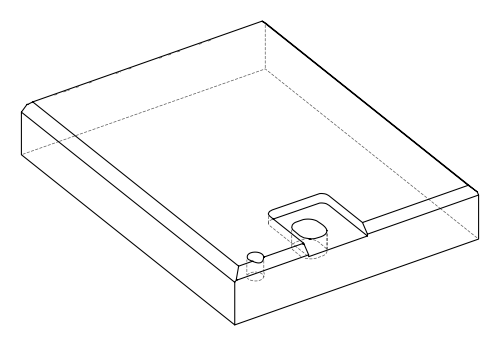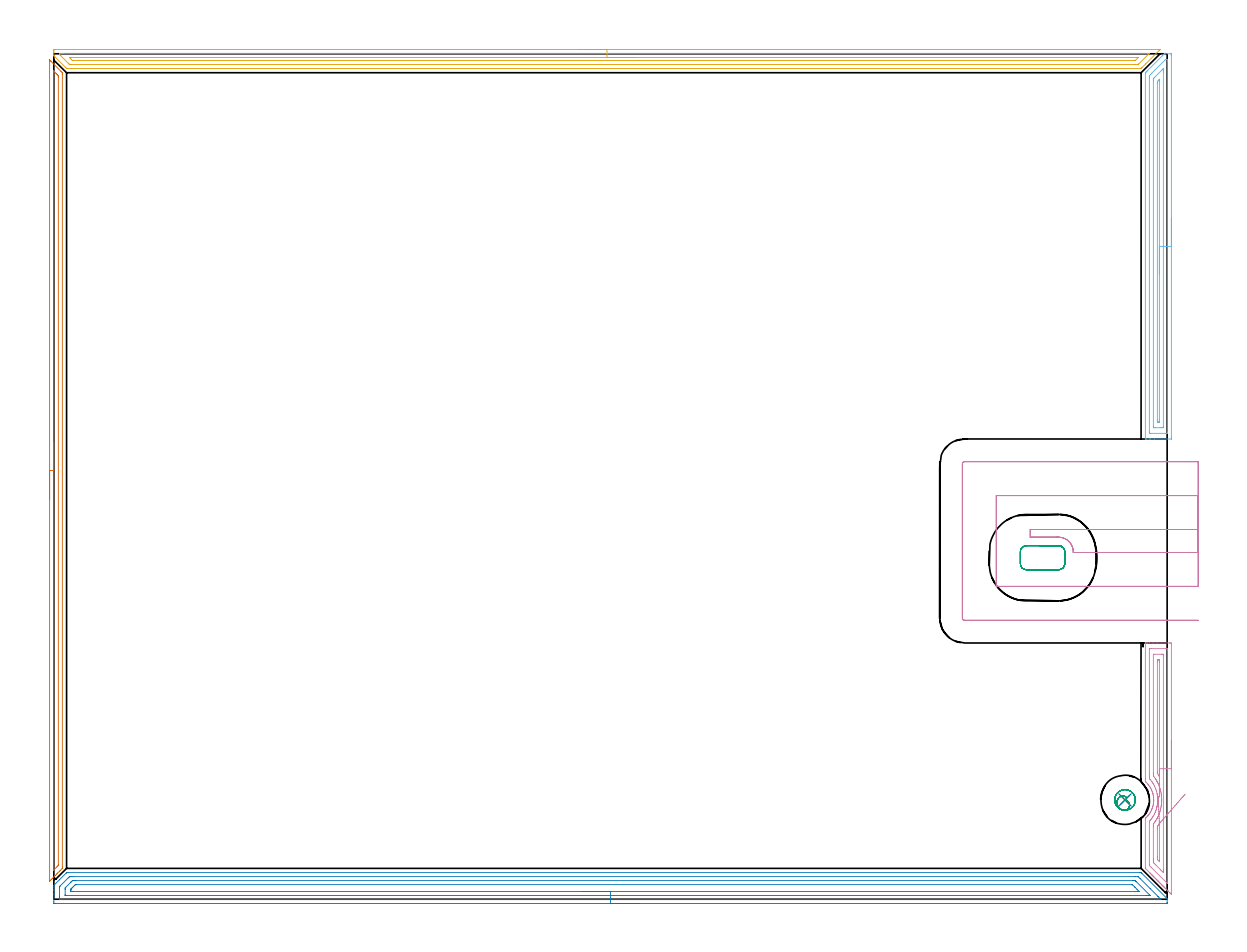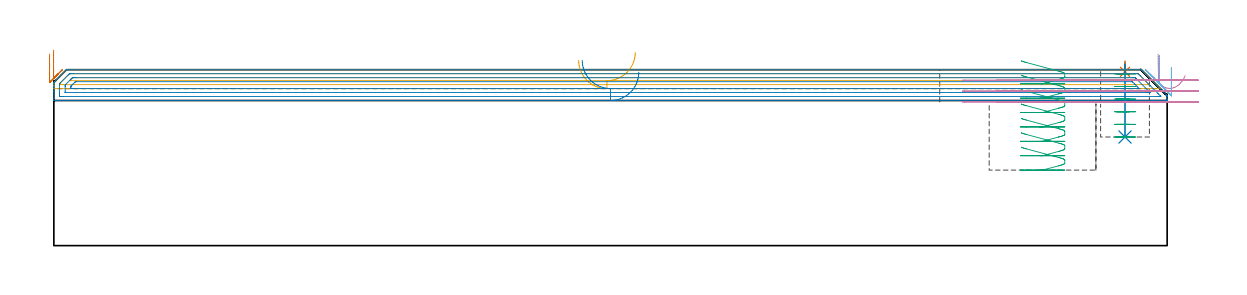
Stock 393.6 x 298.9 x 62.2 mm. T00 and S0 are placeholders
(PLAN: 10 operations, 5 tool changes, 40.9 min)
(1 SPOT_DRILL | STEP1POCKET | NXT0321_9005460120000 | 0.03 min | 3 mm3)
(2 DRILL_BLIND_HOLE_INTO_CENTER | STEP1POCKET | NXT0301_128 | 0.1 min | 2558 mm3)
(3 MILL_ROUGH_BLIND_HOLE_CONTOUR | STEP1POCKET | NXT0201_013 | Spiral | 0.94 min | 3024 mm3)
(4 AREA_MILL | FG_CHAMFER_SURFACE | UGT0205_001 | 2.91 min | 4036 mm3)
(5 AREA_MILL_1 | FG_CHAMFER_SURFACE_1 | UGT0205_001 | 9.45 min | 8829 mm3)
(6 AREA_MILL_2 | FG_CHAMFER_SURFACE_2 | UGT0205_001 | 4.46 min | 5847 mm3)
(7 AREA_MILL_3 | FG_CHAMFER_SURFACE_3 | UGT0205_001 | 4.75 min | 2943 mm3)
(8 AREA_MILL_4 | FG_CHAMFER_SURFACE_4 | UGT0205_001 | 12.7 min | 22996 mm3)
(9 MILL_RECTANGULAR_POCKET | POCKET_RECTANGULAR_STRAIGHT | UGT0201_105 | Follow Part, ap 5.5, ae 75% | 1.53 min | 35519 mm3)
(10 MILL_SLOT | SLOT_PARTIAL_RECTANGULAR | UGT0201_008 | Follow Part, ap 4, ae 75% | 4.02 min | 53833 mm3)
(TOOL NXT0321_9005460120000 | NC Spot Drill, 142deg, 12mm, Carbide, Uncoated | D12 PA142 FL30 Z2)
(TOOL NXT0301_128 | Carbide Drill 12mm [861.1-1200-036A1-GP GC34] | D12 PA150 FL37.4 Z2)
(TOOL NXT0201_013 | ENDMILL 10mm | D10 FL30 Z4)
(TOOL UGT0205_001 | Chamfer Mill 20 x 3 x 45 deg. | D20 FL50 Z2)
(TOOL UGT0201_105 | End Mill 22 mm | D22 FL25 Z2)
(TOOL UGT0201_008 | End Mill 16 mm | D16 FL32 Z4)
(OP 1 SPOT_DRILL)
G17 G21 G94 G90
T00 M6
G54
G17 G0 G90 X378.7 Y35.1 S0 M3
G43 Z72.2 H0
G94 G81 G98 Z61.455 F250. R65.2
G80
M5
M2
(OP 2 DRILL_BLIND_HOLE_INTO_CENTER)
G17 G21 G94 G90
T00 M6
G54
G17 G0 G90 X378.7 Y35.1 S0 M3
G43 Z72.2 H1
G94 G81 G98 Z38.4 F250. R64.2
G80
M5
M2
(OP 3 MILL_ROUGH_BLIND_HOLE_CONTOUR)
G17 G21 G94 G90
T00 M6
G54
G17 G0 G90 X378.7 Y35.1 S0 M3
G43 Z72.2 H0
Z60.733
G94 G3 X379.116 Y36.022 R0.555 F250.
X377.493 Y36.469 R1.537
X375.849 Y33.817 R2.41
X378.243 Y31.479 R2.772
X382.321 Y34.643 R3.65
X378.243 Y31.479 R-3.65
X380.282 Y33.061 R1.825
X378.7 Y35.1 R1.825
G0 Z56.267
G3 X379.116 Y36.022 R0.555
X377.493 Y36.469 R1.537
X375.849 Y33.817 R2.41
X378.243 Y31.479 R2.772
X382.321 Y34.643 R3.65
X378.243 Y31.479 R-3.65
X380.282 Y33.061 R1.825
X378.7 Y35.1 R1.825
G0 Z51.8
G3 X379.116 Y36.022 R0.555
X377.493 Y36.469 R1.537
X375.849 Y33.817 R2.41
X378.243 Y31.479 R2.772
X382.321 Y34.643 R3.65
X378.243 Y31.479 R-3.65
X380.282 Y33.061 R1.825
X378.7 Y35.1 R1.825
G0 Z47.333
G3 X379.116 Y36.022 R0.555
X377.493 Y36.469 R1.537
X375.849 Y33.817 R2.41
X378.243 Y31.479 R2.772
X382.321 Y34.643 R3.65
X378.243 Y31.479 R-3.65
X380.282 Y33.061 R1.825
X378.7 Y35.1 R1.825
G0 Z42.867
G3 X379.116 Y36.022 R0.555
X377.493 Y36.469 R1.537
X375.849 Y33.817 R2.41
X378.243 Y31.479 R2.772
X382.321 Y34.643 R3.65
X378.243 Y31.479 R-3.65
X380.282 Y33.061 R1.825
X378.7 Y35.1 R1.825
G0 Z38.4
G3 X379.116 Y36.022 R0.555
X377.493 Y36.469 R1.537
X375.849 Y33.817 R2.41
X378.243 Y31.479 R2.772
X382.321 Y34.643 R3.65
X378.243 Y31.479 R-3.65
X380.282 Y33.061 R1.825
X378.7 Y35.1 R1.825
G0 Z72.2
M5
M2
(OP 4 AREA_MILL)
G17 G21 G94 G90
T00 M6
G54
G17 G0 G90 X395.1 Y56.15 S1061 M3
G43 Z72.2 H0
Z63.
G94 G1 Y56.112 Z62.128 F250.
Y55.998 Z61.264
Y55.809 Z60.412
Y55.547 Z59.58
Y55.213 Z58.774
Y54.81 Z58.
Y54.342 Z57.264
Y53.81 Z56.572
Y53.221 Z55.929
Y52.578 Z55.34
Y51.886 Z54.808
Y51.15 Z54.34
Y50.376 Z53.937
Y49.57 Z53.603
Y48.738 Z53.341
Y47.886 Z53.152
Y47.022 Z53.038
Y46.15 Z53.
Y1.937
X395.094 Y1.735 Z53.004
X395.092 Y1.719 Z53.005
X395.064 Y1.735 Z53.033
X394.635 Y2.165 Z53.465
X394.511 Y2.288 Z53.586
X393.961 Y2.839 Z54.138
X393.917 Y2.882 Z54.181
X393.872 Y2.927 Z54.227
X393.664 Y3.135 Z54.435
X393.62 Y3.179 Z54.478
X393.574 Y3.225 Z54.525
X393.368 Y3.431 Z54.731
X393.322 Y3.476 Z54.775
X393.276 Y3.523 Z54.823
X393.072 Y3.727 Z55.027
X393.025 Y3.773 Z55.072
X392.978 Y3.821 Z55.121
X392.776 Y4.023 Z55.323
X392.728 Y4.07 Z55.369
X392.68 Y4.119 Z55.419
X392.48 Y4.32 Z55.619
X392.431 Y4.367 Z55.666
X392.382 Y4.418 Z55.717
X392.184 Y4.616 Z55.915
X392.134 Y4.665 Z55.963
X392.084 Y4.716 Z56.015
X391.888 Y4.912 Z56.211
X391.837 Y4.962 Z56.26
X391.786 Y5.014 Z56.313
X391.592 Y5.208 Z56.507
X391.54 Y5.259 Z56.557
X391.488 Y5.312 Z56.611
X391.296 Y5.504 Z56.803
X391.243 Y5.556 Z56.854
X391.19 Y5.61 Z56.909
X390.999 Y5.8 Z57.1
X390.946 Y5.853 Z57.151
X390.891 Y5.908 Z57.207
X390.703 Y6.096 Z57.396
X390.649 Y6.15 Z57.448
X390.593 Y6.206 Z57.506
X390.407 Y6.392 Z57.692
X390.351 Y6.447 Z57.745
X390.295 Y6.504 Z57.804
X390.111 Y6.688 Z57.988
X390.054 Y6.744 Z58.042
X389.997 Y6.802 Z58.102
X389.815 Y6.984 Z58.284
X389.757 Y7.041 Z58.339
X389.699 Y7.1 Z58.4
X389.519 Y7.281 Z58.58
X389.46 Y7.338 Z58.636
X389.401 Y7.398 Z58.698
X389.223 Y7.577 Z58.876
X389.163 Y7.635 Z58.934
X389.103 Y7.697 Z58.996
X388.927 Y7.873 Z59.172
X388.866 Y7.932 Z59.231
X388.805 Y7.995 Z59.294
X388.631 Y8.169 Z59.468
X388.569 Y8.23 Z59.528
X388.507 Y8.293 Z59.592
X388.334 Y8.465 Z59.765
X388.272 Y8.527 Z59.825
X388.209 Y8.591 Z59.89
X388.038 Y8.761 Z60.061
X387.975 Y8.824 Z60.122
X387.911 Y8.889 Z60.188
X387.742 Y9.057 Z60.357
X387.678 Y9.121 Z60.419
X387.613 Y9.187 Z60.487
X387.446 Y9.353 Z60.653
X387.38 Y9.418 Z60.716
X386.018 Y10.782 Z62.079
X385.905 Y10.897 Z62.191
X385.9 Y11.274 Z62.2
Y28.265
X385.905 Y28.598 Z62.19
X386.063 Y28.748 Z62.033
X386.12 Y28.801 Z61.977
X386.51 Y29.189 Z61.59
X386.746 Y29.457 Z61.352
X386.785 Y29.501 Z61.314
X386.848 Y29.582 Z61.251
X386.984 Y29.755 Z61.115
X387.083 Y29.884 Z61.012
X387.24 Y30.082 Z60.859
X387.462 Y30.41 Z60.637
X387.671 Y30.745 Z60.429
X387.781 Y30.947 Z60.316
X387.796 Y30.974 Z60.301
X388.017 Y31.418 Z60.081
X388.215 Y31.867 Z59.881
X388.272 Y32.018 Z59.827
X388.341 Y32.203 Z59.759
X388.371 Y32.289 Z59.727
X388.38 Y32.311 Z59.718
X388.523 Y32.76 Z59.575
X388.557 Y32.878 Z59.543
X388.645 Y33.264 Z59.453
X388.721 Y33.652 Z59.379
X388.783 Y34.098 Z59.314
X388.799 Y34.283 Z59.297
X388.812 Y34.412 Z59.286
X388.821 Y34.525 Z59.275
X388.823 Y34.545 Z59.273
X388.829 Y34.688 Z59.267
X388.831 Y34.761 Z59.263
X388.833 Y34.853 Z59.257
X388.838 Y34.93 Z59.255
X388.84 Y34.991 Z59.253
X388.838 Y35.088 Z59.251
X388.835 Y35.312 Z59.256
X388.834 Y35.438 Z59.259
X388.807 Y35.885 Z59.29
X388.755 Y36.331 Z59.342
X388.679 Y36.778 Z59.421
X388.58 Y37.223 Z59.515
X388.563 Y37.293 Z59.534
X388.556 Y37.322 Z59.542
X388.454 Y37.654 Z59.641
X388.434 Y37.721 Z59.662
X388.376 Y37.893 Z59.723
X388.299 Y38.116 Z59.799
X388.116 Y38.565 Z59.983
X387.908 Y39.009 Z60.188
X387.678 Y39.442 Z60.422
X387.671 Y39.454 Z60.429
X387.533 Y39.68 Z60.566
X387.39 Y39.901 Z60.71
X387.083 Y40.323 Z61.016
X387.056 Y40.358 Z61.043
X386.784 Y40.705 Z61.314
X386.709 Y40.794 Z61.39
X386.293 Y41.23 Z61.806
X386.202 Y41.32 Z61.898
X386.078 Y41.441 Z62.021
X385.946 Y41.566 Z62.152
X385.917 Y41.601 Z62.18
X385.907 Y41.661 Z62.193
X385.906 Y41.67
X385.905 Y42.565 Z62.195
X385.9 Y90.416 Z62.2
X385.903 Y90.59 Z62.188
X385.957 Y90.593 Z62.135
X386.384 Y90.6 Z61.715
X386.648 Z61.452
X387.38 Z60.715
X388.638 Z59.459
X390.054 Z58.041
X394.511 Z53.587
X394.775 Y90.598 Z53.322
X395.092 Y90.59 Z53.006
X395.099 Y90.273 Z52.999
X395.1 Y46.15 Z53.
X393.686 Z54.414
X393.685 Y5.842 Z54.415
X393.684 Y5.775 Z54.416
X393.68 Y5.643 Z54.42
X393.677 Y5.583 Z54.423
X393.661 Y5.596 Z54.439
X393.62 Y5.634 Z54.48
X393.342 Y5.908 Z54.758
X387.976 Y11.274 Z60.124
X387.38 Y11.872 Z60.72
X387.346 Y11.911 Z60.754
X387.331 Y11.93 Z60.769
X387.321 Y11.97 Z60.779
X387.316 Y12.101 Z60.784
X387.315 Y12.168 Z60.785
Y27.37
X387.316 Y27.436 Z60.784
X387.319 Y27.503 Z60.781
X387.322 Y27.54 Z60.778
X387.336 Y27.558 Z60.764
X387.38 Y27.613 Z60.72
X387.68 Y27.964 Z60.42
X387.923 Y28.265 Z60.177
X388.075 Y28.462 Z60.025
X388.272 Y28.727 Z59.828
X388.446 Y28.984 Z59.654
X388.56 Y29.159 Z59.54
X388.788 Y29.535 Z59.312
X389.092 Y30.101 Z59.008
X389.1 Y30.117 Z59.
X389.163 Y30.251 Z58.937
X389.376 Y30.734 Z58.724
X389.465 Y30.947 Z58.635
X389.624 Y31.379 Z58.476
X389.777 Y31.842 Z58.323
X389.813 Y31.963 Z58.287
X389.902 Y32.292 Z58.198
X390.004 Y32.711 Z58.096
X390.01 Y32.736 Z58.09
X390.054 Y32.97 Z58.046
X390.143 Y33.541 Z57.957
X390.154 Y33.63 Z57.946
X390.226 Y34.353 Z57.874
X390.235 Y34.525 Z57.865
X390.248 Y34.871 Z57.852
X390.249 Y35.223 Z57.851
X390.245 Y35.419 Z57.855
X390.202 Y36.165 Z57.898
X390.186 Y36.313 Z57.914
X390.137 Y36.713 Z57.963
X390.062 Y37.2 Z58.038
X390.054 Y37.242 Z58.046
X389.852 Y38.102 Z58.248
X389.766 Y38.391 Z58.334
X389.562 Y38.996 Z58.538
X389.217 Y39.836 Z58.883
X389.192 Y39.89 Z58.908
X389.163 Y39.949 Z58.937
X388.719 Y40.784 Z59.381
X388.548 Y41.06 Z59.552
X388.272 Y41.466 Z59.828
X388.117 Y41.679 Z59.983
X387.534 Y42.419 Z60.566
X387.39 Y42.573 Z60.71
X387.38 Y42.59 Z60.72
X387.324 Y43.467 Z60.776
X387.322 Y43.526 Z60.778
X387.319 Y44.361 Z60.781
Y44.423
X387.315 Y88.313 Z60.785
X387.316 Y88.446 Z60.784
X387.319 Y88.534 Z60.781
X387.322 Y88.592 Z60.778
X387.329 Y88.593 Z60.771
X387.38 Y88.596 Z60.72
X387.854 Y88.6 Z60.246
X393.203 Y88.599 Z54.897
X393.62 Y88.592 Z54.48
X393.672 Y88.59 Z54.428
X393.681 Y88.38 Z54.419
X393.684 Y88.247 Z54.416
X393.685 Y88.181 Z54.415
X393.686 Y88.114 Z54.414
Y46.15
X392.272 Z55.828
X392.271 Y10.379 Z55.829
X392.27 Y9.945 Z55.83
X392.266 Y9.485 Z55.834
X392.265 Y9.45 Z55.835
X392.221 Y9.485 Z55.879
X391.837 Y9.864 Z56.263
X391.32 Y10.379 Z56.78
X389.531 Y12.168 Z58.569
X389.163 Y12.537 Z58.937
X388.902 Y12.801 Z59.198
X388.772 Y12.936 Z59.328
X388.742 Y12.969 Z59.358
X388.735 Y13.002 Z59.365
X388.733 Y13.062 Z59.367
X388.729 Y13.497 Z59.371
Y13.956
X388.728 Y14.392 Z59.372
X388.729 Y25.582 Z59.371
X388.73 Y26.016 Z59.37
X388.734 Y26.476 Z59.366
X388.736 Y26.581 Z59.364
X388.79 Y26.659 Z59.31
X388.871 Y26.77 Z59.229
X389.163 Y27.157 Z58.937
X389.253 Y27.28 Z58.847
X389.317 Y27.37 Z58.783
X389.627 Y27.836 Z58.473
X389.884 Y28.265 Z58.216
X389.945 Y28.374 Z58.155
X390.054 Y28.579 Z58.046
X390.248 Y28.964 Z57.852
X390.343 Y29.159 Z57.757
X390.53 Y29.576 Z57.57
X390.73 Y30.053 Z57.37
X390.79 Y30.21 Z57.31
X390.946 Y30.639 Z57.154
X391.021 Y30.872 Z57.079
X391.044 Y30.947 Z57.056
X391.22 Y31.566 Z56.88
X391.285 Y31.842 Z56.815
X391.384 Y32.296 Z56.716
X391.461 Y32.736 Z56.639
X391.513 Y33.061 Z56.587
X391.582 Y33.63 Z56.518
X391.607 Y33.861 Z56.493
X391.634 Y34.177 Z56.466
X391.652 Y34.525 Z56.448
X391.658 Y34.704 Z56.442
X391.66 Y35.419 Z56.44
X391.654 Y35.603 Z56.446
X391.612 Y36.313 Z56.488
X391.589 Y36.562 Z56.511
X391.508 Y37.207 Z56.592
X391.44 Y37.605 Z56.66
X391.338 Y38.102 Z56.762
X391.19 Y38.751 Z56.91
X391.119 Y38.996 Z56.981
X390.946 Y39.551 Z57.154
X390.827 Y39.89 Z57.273
X390.757 Y40.08 Z57.343
X390.456 Y40.784 Z57.644
X390.331 Y41.063 Z57.769
X390.054 Y41.611 Z58.046
X390.019 Y41.679 Z58.081
X389.98 Y41.754 Z58.12
X389.789 Y42.092 Z58.311
X389.647 Y42.321 Z58.453
X389.481 Y42.573 Z58.619
X389.163 Y43.03 Z58.937
X388.835 Y43.467 Z59.265
X388.755 Y43.576 Z59.345
X388.741 Y43.684 Z59.359
X388.737 Y43.894 Z59.363
X388.735 Y44.361 Z59.365
X388.734 Y44.792 Z59.366
X388.729 Y86.501 Z59.371
X388.73 Y86.555 Z59.37
X388.733 Y86.581 Z59.367
X388.734 Y86.587 Z59.366
X388.749 Y86.59 Z59.351
X388.957 Y86.598 Z59.143
X391.63 Y86.6 Z56.47
X391.837 Y86.599 Z56.263
X392.044 Y86.595 Z56.056
X392.182 Y86.59 Z55.918
X392.265 Y86.581 Z55.835
X392.267 Y86.537 Z55.833
X392.269 Y86.392 Z55.831
X392.271 Y85.956 Z55.829
X392.272 Y46.15 Z55.828
X390.857 Z57.243
Y44.361
Y44.071
X390.854 Y43.559 Z57.246
X390.85 Y43.467 Z57.25
X390.847 Y43.44 Z57.253
X390.827 Y43.467 Z57.273
X390.789 Y43.526 Z57.311
X390.615 Y43.799 Z57.485
X390.235 Y44.361 Z57.865
X390.176 Y44.453 Z57.924
X390.155 Y44.501 Z57.945
X390.153 Y44.543 Z57.947
X390.15 Y44.723 Z57.95
X390.148 Y45.085 Z57.952
Y45.162
X390.143 Y83.798 Z57.957
X390.145 Y84.512 Z57.955
X390.148 Y84.564 Z57.952
X390.15 Y84.588 Z57.95
X390.169 Y84.59 Z57.931
X390.279 Y84.595 Z57.821
X390.5 Y84.598 Z57.6
X390.721 Y84.595 Z57.379
X390.831 Y84.591 Z57.269
X390.851 Y84.588 Z57.249
X390.853 Y84.565 Z57.247
X390.855 Y84.515 Z57.245
X390.857 Y83.798 Z57.243
Y83.709
Y46.15
Y45.278 Z57.281
Y44.414 Z57.395
Y43.562 Z57.583
Y42.73 Z57.846
Y41.924 Z58.18
Y41.15 Z58.582
Y40.414 Z59.051
Y39.722 Z59.582
Y39.079 Z60.172
Y38.49 Z60.815
Y37.958 Z61.507
Y37.49 Z62.243
Y37.087 Z63.017
Y36.753 Z63.823
Y36.491 Z64.655
Y36.302 Z65.506
Y36.188 Z66.371
Y36.15 Z67.243
G0 X390.43 Y36.303 Z67.68
G1 Y36.304 Z66.807
X390.433 Y36.228 Z65.938
X390.44 Y36.077 Z65.079
X390.45 Y35.852 Z64.236
X390.463 Y35.554 Z63.416
X390.479 Y35.186 Z62.626
X390.498 Y34.75 Z61.87
X390.52 Y34.25 Z61.155
X390.545 Y33.69 Z60.487
X390.572 Y33.074 Z59.87
X390.602 Y32.407 Z59.309
X390.633 Y31.693 Z58.808
X390.666 Y30.939 Z58.372
X390.701 Y30.149 Z58.003
X390.737 Y29.33 Z57.704
X390.774 Y28.488 Z57.478
X390.812 Y27.63 Z57.326
X390.85 Y26.762 Z57.25
X390.853 Y26.709 Z57.247
X390.856 Y26.566 Z57.244
X390.857 Y13.956 Z57.243
Y13.603
X390.855 Y13.426 Z57.245
X390.853 Y13.339 Z57.247
X390.851 Y13.311 Z57.249
X390.824 Y13.337 Z57.276
X390.198 Y13.956 Z57.902
X390.154 Y14.007 Z57.946
X390.15 Y14.046 Z57.95
X390.143 Y14.939 Z57.957
Y24.776
X390.144 Y25.492 Z57.956
X390.146 Y25.582 Z57.954
X390.149 Y25.627 Z57.951
X390.161 Y25.722 Z57.939
X390.325 Y25.966 Z57.775
X390.42 Y26.109 Z57.68
X390.664 Y26.476 Z57.436
X390.774 Y26.648 Z57.326
X390.845 Y26.756 Z57.255
X390.85 Y26.762 Z57.25
X391.344 Y27.325 Z56.802
X391.861 Y27.915 Z56.421
X392.398 Y28.528 Z56.11
X392.951 Y29.159 Z55.871
X393.516 Y29.803 Z55.706
X394.088 Y30.455 Z55.616
X394.663 Y31.111 Z55.603
X395.237 Y31.766 Z55.665
X395.805 Y32.413 Z55.803
X396.362 Y33.05 Z56.016
X396.906 Y33.669 Z56.302
X397.431 Y34.268 Z56.658
X397.933 Y34.841 Z57.082
X398.409 Y35.385 Z57.572
X398.855 Y35.894 Z58.122
X399.268 Y36.365 Z58.729
X399.645 Y36.794 Z59.388
X399.982 Y37.179 Z60.095
G0 Z72.2
M5
M2
(OP 5 AREA_MILL_1)
G17 G21 G94 G90
T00 M6
G54
G17 G0 G90 X185.55 Y300.4 S1061 M3
G43 Z72.2 H0
Z65.5
G94 G1 X185.588 Z64.628 F250.
X185.702 Z63.764
X185.891 Z62.912
X186.153 Z62.08
X186.487 Z61.274
X186.89 Z60.5
X187.358 Z59.764
X187.89 Z59.072
X188.479 Z58.429
X189.122 Z57.84
X189.814 Z57.308
X190.55 Z56.84
X191.324 Z56.437
X192.13 Z56.103
X192.962 Z55.841
X193.813 Z55.652
X194.678 Z55.538
X195.55 Z55.5
X390.918 Y300.399 Z55.499
X390.995 Y300.398 Z55.498
X391.05 Y300.396 Z55.496
X391.07 Y300.393 Z55.498
X391.082 Y300.39 Z55.5
X391.041 Y300.337 Z55.555
X390.959 Y300.257 Z55.639
X390.918 Y300.216 Z55.68
X386.017 Y295.316 Z60.583
X384.659 Y293.958 Z61.94
X384.483 Y293.785 Z62.113
X384.395 Y293.703 Z62.189
X384.212 Y293.7 Z62.2
X4.652
X4.505 Y293.703 Z62.189
X4.43 Y293.768 Z62.128
X4.206 Y293.994 Z61.905
X0.331 Y297.868 Z58.03
X0.278 Y297.921 Z57.976
X0.139 Y298.061 Z57.839
X0.033 Y298.171 Z57.729
X0.002 Y298.209 Z57.688
X0. Y298.452 Z57.446
Y299.227 Z56.667
Y299.581 Z56.315
X0.003 Y300.098 Z55.798
X0.004 Y300.391 Z55.505
X0.03 Y300.393 Z55.504
X0.337 Y300.4 Z55.5
X195.55
Y298.986 Z56.914
X386.697 Y298.985 Z56.915
X386.894
X387.146 Y298.982 Z56.918
X387.205 Y298.979 Z56.921
X387.184 Y298.945 Z56.955
X387.005 Y298.758 Z57.142
X386.894 Y298.644 Z57.256
X383.546 Y295.297 Z60.603
X383.453 Y295.207 Z60.693
X383.387 Y295.149 Z60.751
X383.353 Y295.121 Z60.779
X383.318 Y295.12 Z60.78
X383.068 Y295.116 Z60.784
X382.424 Y295.114 Z60.786
X382.176
X5.994 Y295.115 Z60.785
X5.744 Y295.116 Z60.784
X5.585 Y295.119 Z60.781
X5.549 Y295.121 Z60.779
X5.455 Y295.207 Z60.693
X5.308 Y295.347 Z60.553
X5.1 Y295.55 Z60.35
X2.417 Y298.233 Z57.667
X2.296 Y298.356 Z57.544
X2.182 Y298.477 Z57.423
X2.01 Y298.663 Z57.237
X2.005 Y298.758 Z57.142
X2.01 Y298.897 Z57.003
X2.022 Y298.979 Z56.921
X2.094 Y298.981 Z56.919
X2.417 Y298.984 Z56.916
X2.665 Y298.985 Z56.915
X3.311 Y298.986 Z56.914
X195.55
Y297.572 Z58.328
X383.23 Y297.571 Z58.329
X383.268
X383.318 Y297.568 Z58.332
X383.339 Y297.566 Z58.334
X383.334 Y297.545 Z58.355
X383.318 Y297.518 Z58.382
X382.416 Y296.615 Z59.285
X382.363 Y296.565 Z59.335
X382.338 Y296.543 Z59.357
X382.326 Y296.536 Z59.364
X382.237 Y296.534 Z59.366
X381.884 Y296.529 Z59.371
X381.707
X6.799
X6.623 Y296.533 Z59.367
X6.576 Y296.536 Z59.364
X6.563 Y296.544 Z59.356
X6.535 Y296.566 Z59.334
X6.485 Y296.615 Z59.285
X5.994 Y297.105 Z58.795
X5.616 Y297.485 Z58.415
X5.566 Y297.54 Z58.36
X5.546 Y297.563 Z58.337
X5.64 Y297.567 Z58.333
X5.817 Y297.571 Z58.329
X5.905
X5.994 Y297.572 Z58.328
X195.55
X196.422 Z58.367
X197.286 Z58.48
X198.138 Z58.669
X198.97 Z58.932
X199.776 Z59.265
X200.55 Z59.668
X201.286 Z60.137
X201.978 Z60.668
X202.621 Z61.257
X203.21 Z61.901
X203.741 Z62.593
X204.21 Z63.328
X204.613 Z64.102
X204.947 Z64.908
X205.209 Z65.74
X205.398 Z66.592
X205.512 Z67.457
X205.55 Z68.328
G0 Z72.2
M5
M2
(OP 6 AREA_MILL_2)
G17 G21 G94 G90
T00 M6
G54
G17 G0 G90 X395.1 Y240.8 S1061 M3
G43 Z72.2 H0
Z63.
G94 G1 Y240.762 Z62.128 F250.
Y240.648 Z61.264
Y240.459 Z60.412
Y240.197 Z59.58
Y239.863 Z58.774
Y239.46 Z58.
Y238.991 Z57.264
Y238.46 Z56.572
Y237.871 Z55.929
Y237.228 Z55.34
Y236.536 Z54.808
Y235.8 Z54.34
Y235.026 Z53.937
Y234.22 Z53.603
Y233.388 Z53.341
Y232.536 Z53.152
Y231.672 Z53.038
Y230.8 Z53.
Y163.323
X395.099 Y162.851 Z52.999
X395.095 Y162.751 Z53.003
X395.092 Y162.71 Z53.006
X395.002 Y162.7 Z53.095
X389.163 Z58.932
X387.732 Z60.364
X387.381 Z60.715
X386.365 Z61.734
X385.954 Y162.708 Z62.137
X385.903 Y162.71 Z62.188
X385.9 Y162.876 Z62.2
Y292.021
X385.904 Y292.195 Z62.189
X385.978 Y292.279 Z62.12
X386.156 Y292.456 Z61.943
X386.239 Y292.54 Z61.86
X386.489 Y292.791 Z61.607
X386.613 Y292.914 Z61.484
X391.837 Y298.139 Z56.26
X392.306 Y298.607 Z55.793
X392.576 Y298.873 Z55.523
X392.609 Y298.898 Z55.488
X392.811 Y298.9 Z55.288
X393.62 Z54.475
X394.862 Z53.235
X395.091 Y298.898 Z53.005
X395.1 Y298.428 Z53.
Y230.8
X393.686 Z54.414
X393.685 Y164.978 Z54.415
X393.684 Y164.845 Z54.416
X393.68 Y164.757 Z54.42
X393.677 Y164.708 Z54.423
X393.67 Y164.707 Z54.43
X393.62 Y164.704 Z54.48
X393.138 Y164.7 Z54.962
X387.789 Y164.701 Z60.311
X387.381 Y164.708 Z60.72
X387.329 Y164.71 Z60.771
X387.32 Y164.912 Z60.78
X387.316 Y165.044 Z60.784
X387.315 Y165.111 Z60.785
X387.314 Y165.177 Z60.786
Y290.299
X387.32 Y291.127 Z60.78
X387.321 Y291.156 Z60.779
X387.334 Y291.173 Z60.766
X387.381 Y291.226 Z60.72
X387.775 Y291.625 Z60.325
X388.17 Y292.021 Z59.93
X392.728 Y296.578 Z55.372
X392.999 Y296.84 Z55.101
X393.04 Y296.878 Z55.06
X393.09 Y296.89 Z55.01
X393.214 Y296.896 Z54.886
X393.62 Y296.892 Z54.48
X393.671 Y296.89 Z54.429
X393.68 Y296.688 Z54.42
X393.684 Y296.556 Z54.416
X393.685 Y296.489 Z54.415
X393.686 Y296.423 Z54.414
Y230.8
X392.272 Z55.828
X392.271 Y166.898 Z55.829
X392.27 Y166.789 Z55.83
X392.267 Y166.736 Z55.833
X392.265 Y166.717 Z55.835
X392.232 Y166.71 Z55.868
X392.033 Y166.702 Z56.067
X391.837 Y166.701 Z56.263
X391.143 Y166.7 Z56.957
X389.361 Z58.739
X389.163 Y166.701 Z58.937
X388.965 Y166.702 Z59.135
X388.834 Y166.706 Z59.266
X388.735 Y166.71 Z59.365
X388.733 Y166.754 Z59.367
X388.731 Y166.898 Z59.369
X388.729 Y167.334 Z59.371
Y289.339
X388.73 Y289.774 Z59.37
X388.733 Y290.004 Z59.367
X388.735 Y290.114 Z59.365
X388.84 Y290.233 Z59.26
X388.999 Y290.398 Z59.101
X389.163 Y290.563 Z58.937
X389.444 Y290.845 Z58.656
X391.837 Y293.236 Z56.263
X392.125 Y293.519 Z55.975
X392.239 Y293.628 Z55.861
X392.265 Y293.497 Z55.835
X392.267 Y293.377 Z55.833
X392.27 Y292.914 Z55.83
X392.271 Y292.479 Z55.829
X392.272 Y230.8 Z55.828
X390.857 Z57.243
Y169.579
X390.856 Y168.863 Z57.244
X390.854 Y168.777 Z57.246
X390.851 Y168.726 Z57.249
X390.846 Y168.71 Z57.254
X390.823 Y168.707 Z57.277
X390.716 Y168.703 Z57.384
X390.5 Y168.701 Z57.6
X390.284 Y168.703 Z57.816
X390.177 Y168.707 Z57.923
X390.154 Y168.71 Z57.946
X390.149 Y168.726 Z57.951
X390.148 Y168.775 Z57.952
X390.143 Y169.491 Z57.957
Y169.579
Y288.52
X390.147 Y288.885 Z57.953
X390.15 Y289.064 Z57.95
X390.227 Y289.166 Z57.873
X390.391 Y289.339 Z57.709
X390.532 Y289.482 Z57.568
X390.668 Y289.618 Z57.432
X390.83 Y289.777 Z57.27
X390.848 Y289.791 Z57.252
X390.85 Z57.25
X390.852 Y289.775 Z57.248
X390.855 Y289.66 Z57.245
X390.857 Y289.428 Z57.243
Y289.339
Y230.8
Y229.928 Z57.281
Y229.063 Z57.395
Y228.212 Z57.583
Y227.38 Z57.846
Y226.574 Z58.18
Y225.8 Z58.582
Y225.064 Z59.051
Y224.372 Z59.582
Y223.729 Z60.172
Y223.14 Z60.815
Y222.608 Z61.507
Y222.14 Z62.243
Y221.737 Z63.016
Y221.403 Z63.822
Y221.141 Z64.654
Y220.952 Z65.506
Y220.838 Z66.371
Y220.8 Z67.243
G0 Z72.2
M5
M2
(OP 7 AREA_MILL_3)
G17 G21 G94 G90
T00 M6
G54
G17 G0 G90 X-1.5 Y141.55 S1061 M3
G43 Z72.2 H0
Z67.7
G94 G1 Y141.588 Z66.828 F250.
Y141.702 Z65.964
Y141.891 Z65.112
Y142.153 Z64.28
Y142.487 Z63.474
Y142.89 Z62.7
Y143.358 Z61.964
Y143.89 Z61.272
Y144.479 Z60.629
Y145.122 Z60.04
Y145.814 Z59.508
Y146.55 Z59.04
Y147.324 Z58.637
Y148.13 Z58.303
Y148.962 Z58.041
Y149.813 Z57.852
Y150.678 Z57.738
Y151.55 Z57.7
Y296.408
X-1.499 Y296.692 Z57.701
X-1.498 Y296.693 Z57.702
X-1.492 Y296.692 Z57.708
X-1.365 Y296.565 Z57.835
X-1.017 Y296.219 Z58.179
X2.517 Y292.684 Z61.714
X2.963 Y292.236 Z62.162
X2.998 Y292.195 Z62.185
X3. Y291.636 Z62.2
Y11.464
X2.998 Y10.905 Z62.185
X2.963 Y10.863 Z62.162
X2.226 Y10.126 Z61.426
X1.928 Y9.826 Z61.124
X1.339 Y9.239 Z60.539
X1.045 Y8.942 Z60.24
X0.441 Y8.341 Z59.641
X0.161 Y8.058 Z59.356
X-0.522 Y7.378 Z58.678
X-0.895 Y7.003 Z58.301
X-1.343 Y6.557 Z57.855
X-1.459 Y6.446 Z57.739
X-1.495 Y6.416 Z57.703
X-1.499 Y6.536 Z57.7
X-1.5 Y6.557
Y151.55
X-0.086 Z59.114
Y292.528
X-0.084 Y292.698 Z59.116
X-0.082 Y292.783 Z59.118
X-0.08 Y292.811 Z59.12
X-0.062 Y292.801 Z59.138
X0.021 Y292.723 Z59.221
X0.222 Y292.528 Z59.422
X0.75 Y292. Z59.95
X1.113 Y291.636 Z60.313
X1.483 Y291.257 Z60.683
X1.579 Y291.156 Z60.779
X1.582 Y291.108 Z60.782
X1.584 Y291.003 Z60.784
X1.586 Y290.792 Z60.786
Y290.744
X1.585 Y12.356 Z60.785
X1.578 Y11.94 Z60.778
X1.373 Y11.728 Z60.573
X1.114 Y11.464 Z60.314
X0.131 Y10.481 Z59.331
X0.042 Y10.394 Z59.242
X-0.046 Y10.313 Z59.154
X-0.079 Y10.285 Z59.121
X-0.085 Y10.523 Z59.115
Y10.572
X-0.086 Y151.55 Z59.114
Y152.422 Z59.152
Y153.286 Z59.266
Y154.138 Z59.455
Y154.97 Z59.717
Y155.776 Z60.051
Y156.55 Z60.454
Y157.286 Z60.923
Y157.978 Z61.454
Y158.621 Z62.043
Y159.21 Z62.686
Y159.741 Z63.378
Y160.21 Z64.114
Y160.613 Z64.888
Y160.947 Z65.694
Y161.209 Z66.526
Y161.398 Z67.378
Y161.512 Z68.243
Y161.55 Z69.114
G0 Z72.2
M5
M2
(OP 8 AREA_MILL_4)
G17 G21 G94 G90
T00 M6
G54
G17 G0 G90 X206.8 Y-1.5 S1061 M3
G43 Z72.2 H0
Z61.3
G94 G1 X206.762 Z60.428 F250.
X206.648 Z59.564
X206.459 Z58.712
X206.197 Z57.88
X205.863 Z57.074
X205.46 Z56.3
X204.991 Z55.564
X204.46 Z54.872
X203.871 Z54.229
X203.228 Z53.64
X202.536 Z53.109
X201.8 Z52.64
X201.026 Z52.237
X200.22 Z51.903
X199.388 Z51.641
X198.536 Z51.452
X197.671 Z51.338
X196.8 Z51.3
X0.623 Y-1.499 Z51.301
X0.068 Y-1.493 Z51.304
X0.008 Y-1.491 Z51.306
X0. Y-0.94 Z51.856
Y1.703 Z54.497
Y3.154 Z55.95
Y3.505 Z56.3
Y4.208 Z57.008
Y4.839 Z57.639
X0.001 Y4.887 Z57.686
X0.005 Y4.905 Z57.704
X1.964 Y6.864 Z59.664
X4.384 Y9.285 Z62.083
X4.399 Y9.3 Z62.097
X4.495 Y9.401 Z62.184
X5.092 Y9.4 Z62.2
X384.039
X384.394 Z62.185
X384.634 Y9.167 Z61.966
X393.274 Y0.526 Z53.325
X393.409 Y0.393 Z53.19
X393.572 Y0.225 Z53.023
X393.594 Y0.195 Z52.992
X393.598 Y0.171 Z52.969
X393.6 Y0.15 Z52.948
Y-1.116 Z51.679
Y-1.291 Z51.505
X393.598 Y-1.491 Z51.305
X393.423 Y-1.5 Z51.3
X196.8
Y-0.086 Z52.714
X3.339
X2.444 Y-0.084 Z52.716
X2.411 Y-0.082 Z52.718
X2.01 Y-0.051 Z52.749
X2.003 Y0.355 Z53.155
X2.001 Y0.838 Z53.638
X2. Y1.247 Z54.047
X2.001 Y3.913 Z56.713
X2.008 Y4.395 Z57.195
X2.01 Y4.444 Z57.244
X2.044 Y4.485 Z57.285
X2.102 Y4.548 Z57.348
X2.178 Y4.627 Z57.427
X5.092 Y7.542 Z60.342
X5.3 Y7.745 Z60.545
X5.513 Y7.951 Z60.751
X5.954 Y7.983 Z60.783
X5.986 Y7.984 Z60.784
X6.845 Y7.986 Z60.786
X382.217
X383.113 Y7.983 Z60.783
X383.145 Y7.981 Z60.781
X383.387 Y7.951 Z60.751
X384.039 Y7.31 Z60.11
X387.614 Y3.736 Z56.536
X390.295 Y1.055 Z53.855
X390.512 Y0.838 Z53.638
X391.189 Y0.157 Z52.957
X391.39 Y-0.051 Z52.749
X391.218 Y-0.08 Z52.72
X391.189 Y-0.082 Z52.718
X390.33 Y-0.086 Z52.714
X196.8
Y1.329 Z54.129
X4.198
X4.065 Y1.33 Z54.13
X4.018 Y1.333 Z54.133
X4.012 Y1.334 Z54.134
X4.008 Y1.351 Z54.151
X4.004 Y1.398 Z54.198
X4.001 Y1.53 Z54.33
Y3.505 Z56.305
X4.002 Y3.701 Z56.501
X4.01 Y3.9 Z56.7
X4.018 Y4.007 Z56.807
X4.065 Y4.057 Z56.857
X4.198 Y4.198 Z56.998
X6.079 Y6.08 Z58.88
X6.174 Y6.173 Z58.973
X6.531 Y6.52 Z59.32
X6.584 Y6.565 Z59.365
X6.68 Y6.567 Z59.367
X6.88 Y6.569 Z59.369
X7.373 Y6.571 Z59.371
X7.773
X381.358
X381.852 Y6.57 Z59.37
X382.252 Y6.566 Z59.366
X382.306 Y6.565 Z59.365
X382.335 Y6.554 Z59.354
X382.366 Y6.527 Z59.327
X382.488 Y6.409 Z59.209
X382.727 Y6.173 Z58.973
X387.324 Y1.577 Z54.377
X387.442 Y1.456 Z54.256
X387.518 Y1.375 Z54.175
X387.552 Y1.337 Z54.137
X387.521 Y1.336 Z54.136
X387.119 Y1.331 Z54.131
X386.72 Y1.329 Z54.129
X386.227
X196.8
Y2.743 Z55.543
X6.752
X6.085 Y2.748 Z55.548
X6.011 Y2.75 Z55.55
X6.008 Y2.849 Z55.649
X6.004 Y3.063 Z55.863
X6.001 Y3.49 Z56.29
X6.004 Y3.505 Z56.305
X6.018 Y3.557 Z56.357
X6.062 Y3.605 Z56.405
X6.14 Y3.689 Z56.489
X6.262 Y3.813 Z56.613
X6.416 Y3.967 Z56.767
X6.843 Y4.395 Z57.195
X7.307 Y4.858 Z57.658
X7.464 Y5.013 Z57.813
X7.592 Y5.135 Z57.935
X7.611 Y5.15 Z57.95
X7.631 Y5.153 Z57.953
X7.678 Y5.156 Z57.956
X7.773 Y5.157 Z57.957
X7.901
X380.975
X381.166 Y5.155 Z57.955
X381.261 Y5.153 Z57.953
X381.281 Y5.151 Z57.951
X381.304 Y5.136 Z57.936
X381.358 Y5.09 Z57.89
X382.057 Y4.395 Z57.195
X382.252 Y4.2 Z57.
X382.946 Y3.505 Z56.305
X383.145 Y3.306 Z56.106
X383.66 Y2.786 Z55.586
X383.687 Y2.755 Z55.555
X383.689 Y2.749 Z55.549
X383.683 Y2.747 Z55.547
X383.608 Y2.745 Z55.545
X383.454 Y2.743 Z55.543
X383.145
X196.8
X195.928 Z55.581
X195.063 Z55.695
X194.212 Z55.883
X193.38 Z56.146
X192.574 Z56.48
X191.8 Z56.882
X191.064 Z57.351
X190.372 Z57.882
X189.729 Z58.472
X189.139 Z59.115
X188.608 Z59.807
X188.14 Z60.543
X187.737 Z61.317
X187.403 Z62.122
X187.141 Z62.955
X186.952 Z63.806
X186.838 Z64.671
X186.8 Z65.543
G0 Z72.2
M5
M2
(OP 9 MILL_RECTANGULAR_POCKET)
G17 G21 G94 G90
T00 M6
G54
G17 G0 G90 X342.043 Y117.523 S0 M3
G43 Z72.313 H0
Z65.313
G94 G1 X342.087 Y117.444 Z65.289 F250.
X342.341 Y117.141 Z65.183
X342.644 Y116.887 Z65.077
X342.988 Y116.692 Z64.971
X343.361 Y116.562 Z64.865
X343.752 Y116.5 Z64.759
X355.348 Z61.652
X355.739 Y116.562 Z61.546
X356.112 Y116.692 Z61.44
X356.456 Y116.887 Z61.334
X356.759 Y117.141 Z61.228
X357.013 Y117.444 Z61.122
X357.208 Y117.788 Z61.016
X357.338 Y118.161 Z60.91
X357.4 Y118.552 Z60.804
Y122.948 Z59.626
X357.338 Y123.339 Z59.52
X357.208 Y123.712 Z59.414
X357.013 Y124.056 Z59.309
X356.759 Y124.359 Z59.203
X356.456 Y124.613 Z59.097
X356.112 Y124.808 Z58.991
X355.739 Y124.938 Z58.885
X355.348 Y125. Z58.779
X355.2 Z58.739
X349.55 Z57.225
X343.9 F500.
G3 X341.7 Y122.8 R2.2
G1 Y118.7
G3 X343.9 Y116.5 R2.2
G1 X355.2
G3 X357.4 Y118.7 R2.2
G1 Y122.8
G3 X355.2 Y125. R2.2
G1 X349.55
X348.55
G0 X342.043 Y117.523 Z60.225
G1 X342.087 Y117.444 Z60.201 F250.
X342.341 Y117.141 Z60.095
X342.644 Y116.887 Z59.989
X342.988 Y116.692 Z59.883
X343.361 Y116.562 Z59.778
X343.752 Y116.5 Z59.672
X355.348 Z56.564
X355.739 Y116.562 Z56.458
X356.112 Y116.692 Z56.352
X356.456 Y116.887 Z56.246
X356.759 Y117.141 Z56.141
X357.013 Y117.444 Z56.035
X357.208 Y117.788 Z55.929
X357.338 Y118.161 Z55.823
X357.4 Y118.552 Z55.717
Y122.948 Z54.539
X357.338 Y123.339 Z54.433
X357.208 Y123.712 Z54.327
X357.013 Y124.056 Z54.221
X356.759 Y124.359 Z54.115
X356.456 Y124.613 Z54.009
X356.112 Y124.808 Z53.903
X355.739 Y124.938 Z53.797
X355.348 Y125. Z53.691
X355.2 Z53.652
X349.55 Z52.138
X343.9 F500.
G3 X341.7 Y122.8 R2.2
G1 Y118.7
G3 X343.9 Y116.5 R2.2
G1 X355.2
G3 X357.4 Y118.7 R2.2
G1 Y122.8
G3 X355.2 Y125. R2.2
G1 X349.55
X348.55
G0 X342.043 Y117.523 Z55.138
G1 X342.087 Y117.444 Z55.114 F250.
X342.341 Y117.141 Z55.008
X342.644 Y116.887 Z54.902
X342.988 Y116.692 Z54.796
X343.361 Y116.562 Z54.69
X343.752 Y116.5 Z54.584
X355.348 Z51.477
X355.739 Y116.562 Z51.371
X356.112 Y116.692 Z51.265
X356.456 Y116.887 Z51.159
X356.759 Y117.141 Z51.053
X357.013 Y117.444 Z50.947
X357.208 Y117.788 Z50.841
X357.338 Y118.161 Z50.735
X357.4 Y118.552 Z50.629
Y122.948 Z49.451
X357.338 Y123.339 Z49.345
X357.208 Y123.712 Z49.239
X357.013 Y124.056 Z49.133
X356.759 Y124.359 Z49.028
X356.456 Y124.613 Z48.922
X356.112 Y124.808 Z48.816
X355.739 Y124.938 Z48.71
X355.348 Y125. Z48.604
X355.2 Z48.564
X349.55 Z47.05
X343.9 F500.
G3 X341.7 Y122.8 R2.2
G1 Y118.7
G3 X343.9 Y116.5 R2.2
G1 X355.2
G3 X357.4 Y118.7 R2.2
G1 Y122.8
G3 X355.2 Y125. R2.2
G1 X349.55
X348.55
G0 X342.043 Y117.523 Z50.05
G1 X342.087 Y117.444 Z50.026 F250.
X342.341 Y117.141 Z49.92
X342.644 Y116.887 Z49.814
X342.988 Y116.692 Z49.708
X343.361 Y116.562 Z49.602
X343.752 Y116.5 Z49.496
X355.348 Z46.389
X355.739 Y116.562 Z46.283
X356.112 Y116.692 Z46.177
X356.456 Y116.887 Z46.071
X356.759 Y117.141 Z45.965
X357.013 Y117.444 Z45.86
X357.208 Y117.788 Z45.754
X357.338 Y118.161 Z45.648
X357.4 Y118.552 Z45.542
Y122.948 Z44.364
X357.338 Y123.339 Z44.258
X357.208 Y123.712 Z44.152
X357.013 Y124.056 Z44.046
X356.759 Y124.359 Z43.94
X356.456 Y124.613 Z43.834
X356.112 Y124.808 Z43.728
X355.739 Y124.938 Z43.622
X355.348 Y125. Z43.516
X355.2 Z43.477
X349.55 Z41.963
X343.9 F500.
G3 X341.7 Y122.8 R2.2
G1 Y118.7
G3 X343.9 Y116.5 R2.2
G1 X355.2
G3 X357.4 Y118.7 R2.2
G1 Y122.8
G3 X355.2 Y125. R2.2
G1 X349.55
X348.55
G0 X342.043 Y117.523 Z44.963
G1 X342.087 Y117.444 Z44.939 F250.
X342.341 Y117.141 Z44.833
X342.644 Y116.887 Z44.727
X342.988 Y116.692 Z44.621
X343.361 Y116.562 Z44.515
X343.752 Y116.5 Z44.409
X355.348 Z41.302
X355.739 Y116.562 Z41.196
X356.112 Y116.692 Z41.09
X356.456 Y116.887 Z40.984
X356.759 Y117.141 Z40.878
X357.013 Y117.444 Z40.772
X357.208 Y117.788 Z40.666
X357.338 Y118.161 Z40.56
X357.4 Y118.552 Z40.454
Y122.948 Z39.276
X357.338 Y123.339 Z39.17
X357.208 Y123.712 Z39.064
X357.013 Y124.056 Z38.958
X356.759 Y124.359 Z38.852
X356.456 Y124.613 Z38.747
X356.112 Y124.808 Z38.641
X355.739 Y124.938 Z38.535
X355.348 Y125. Z38.429
X355.2 Z38.389
X349.55 Z36.875
X343.9 F500.
G3 X341.7 Y122.8 R2.2
G1 Y118.7
G3 X343.9 Y116.5 R2.2
G1 X355.2
G3 X357.4 Y118.7 R2.2
G1 Y122.8
G3 X355.2 Y125. R2.2
G1 X349.55
X348.55
G0 X342.043 Y117.523 Z39.875
G1 X342.087 Y117.444 Z39.851 F250.
X342.341 Y117.141 Z39.745
X342.644 Y116.887 Z39.639
X342.988 Y116.692 Z39.533
X343.361 Y116.562 Z39.427
X343.752 Y116.5 Z39.321
X355.348 Z36.214
X355.739 Y116.562 Z36.108
X356.112 Y116.692 Z36.002
X356.456 Y116.887 Z35.896
X356.759 Y117.141 Z35.79
X357.013 Y117.444 Z35.684
X357.208 Y117.788 Z35.579
X357.338 Y118.161 Z35.473
X357.4 Y118.552 Z35.367
Y122.948 Z34.189
X357.338 Y123.339 Z34.083
X357.208 Y123.712 Z33.977
X357.013 Y124.056 Z33.871
X356.759 Y124.359 Z33.765
X356.456 Y124.613 Z33.659
X356.112 Y124.808 Z33.553
X355.739 Y124.938 Z33.447
X355.348 Y125. Z33.341
X355.2 Z33.301
X349.55 Z31.788
X343.9 F500.
G3 X341.7 Y122.8 R2.2
G1 Y118.7
G3 X343.9 Y116.5 R2.2
G1 X355.2
G3 X357.4 Y118.7 R2.2
G1 Y122.8
G3 X355.2 Y125. R2.2
G1 X349.55
X348.55
G0 X342.043 Y117.523 Z34.788
G1 X342.087 Y117.444 Z34.763 F250.
X342.341 Y117.141 Z34.658
X342.644 Y116.887 Z34.552
X342.988 Y116.692 Z34.446
X343.361 Y116.562 Z34.34
X343.752 Y116.5 Z34.234
X355.348 Z31.126
X355.739 Y116.562 Z31.021
X356.112 Y116.692 Z30.915
X356.456 Y116.887 Z30.809
X356.759 Y117.141 Z30.703
X357.013 Y117.444 Z30.597
X357.208 Y117.788 Z30.491
X357.338 Y118.161 Z30.385
X357.4 Y118.552 Z30.279
Y122.948 Z29.101
X357.338 Y123.339 Z28.995
X357.208 Y123.712 Z28.889
X357.013 Y124.056 Z28.783
X356.759 Y124.359 Z28.677
X356.456 Y124.613 Z28.571
X356.112 Y124.808 Z28.466
X355.739 Y124.938 Z28.36
X355.348 Y125. Z28.254
X355.2 Z28.214
X349.55 Z26.7
X343.9 F500.
G3 X341.7 Y122.8 R2.2
G1 Y118.7
G3 X343.9 Y116.5 R2.2
G1 X355.2
G3 X357.4 Y118.7 R2.2
G1 Y122.8
G3 X355.2 Y125. R2.2
G1 X349.55
X348.55
G0 Z72.313
M5
M2
(OP 10 MILL_SLOT)
G17 G21 G94 G90
T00 M6
G54
G17 G0 G90 X404.6 Y130.7 S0 M3
G43 Z72.313 H0
Z58.475
G94 G1 X401.6 F250.
X345.2 F500.
Y128.
X354.414
G2 X356.743 Y127.777 R7.2
X358.332 Y126.967 R6.44
X359.488 Y125.759 R6.26
X360.218 Y124.197 R6.387
X360.408 Y122.6 R6.81
G1 X401.6
X404.6 F250.
Y142.7
X401.6
X333.2 F500.
Y110.6
X401.6
X404.6 F250.
Y154.7
X401.6
X322. F500.
G3 X321.2 Y153.9 R0.8
G1 Y99.4
G3 X322. Y98.6 R0.8
G1 X401.6
X404.6 F250.
G0 Y130.7 Z54.638
G1 X401.6
X345.2 F500.
Y128.
X354.414
G2 X355.088 Y128.014 R7.205
X356.743 Y127.777 R7.2
X357.673 Y127.372 R6.44
X358.332 Y126.967 R6.44
X359.488 Y125.759 R6.26
X359.723 Y125.365 R7.002
X360.195 Y124.268 R6.387
X360.309 Y123.756 R6.41
X360.408 Y122.6 R6.81
G1 X401.6
X404.6 F250.
Y142.7
X401.6
X333.2 F500.
Y110.6
X401.6
X404.6 F250.
Y154.7
X401.6
X322. F500.
G3 X321.2 Y153.9 R0.8
G1 Y99.4
G3 X322. Y98.6 R0.8
G1 X401.6
X404.6 F250.
G0 Y130.7 Z50.8
G1 X401.6
X345.2 F500.
Y128.
X354.437
G2 X355.089 Y128.014 R7.139
X356.74 Y127.778 R7.205
X358.332 Y126.967 R6.441
X359.487 Y125.76 R6.276
X360.024 Y124.748 R6.995
X360.144 Y124.45 R7.002
X360.41 Y122.6 R6.41
G1 X401.6
X404.6 F250.
Y142.7
X401.6
X333.2 F500.
Y110.6
X401.6
X404.6 F250.
Y154.7
X401.6
X322. F500.
G3 X321.2 Y153.9 R0.8
G1 Y99.4
G3 X322. Y98.6 R0.8
G1 X401.6
X404.6 F250.
G0 Z72.313
M5
M2
